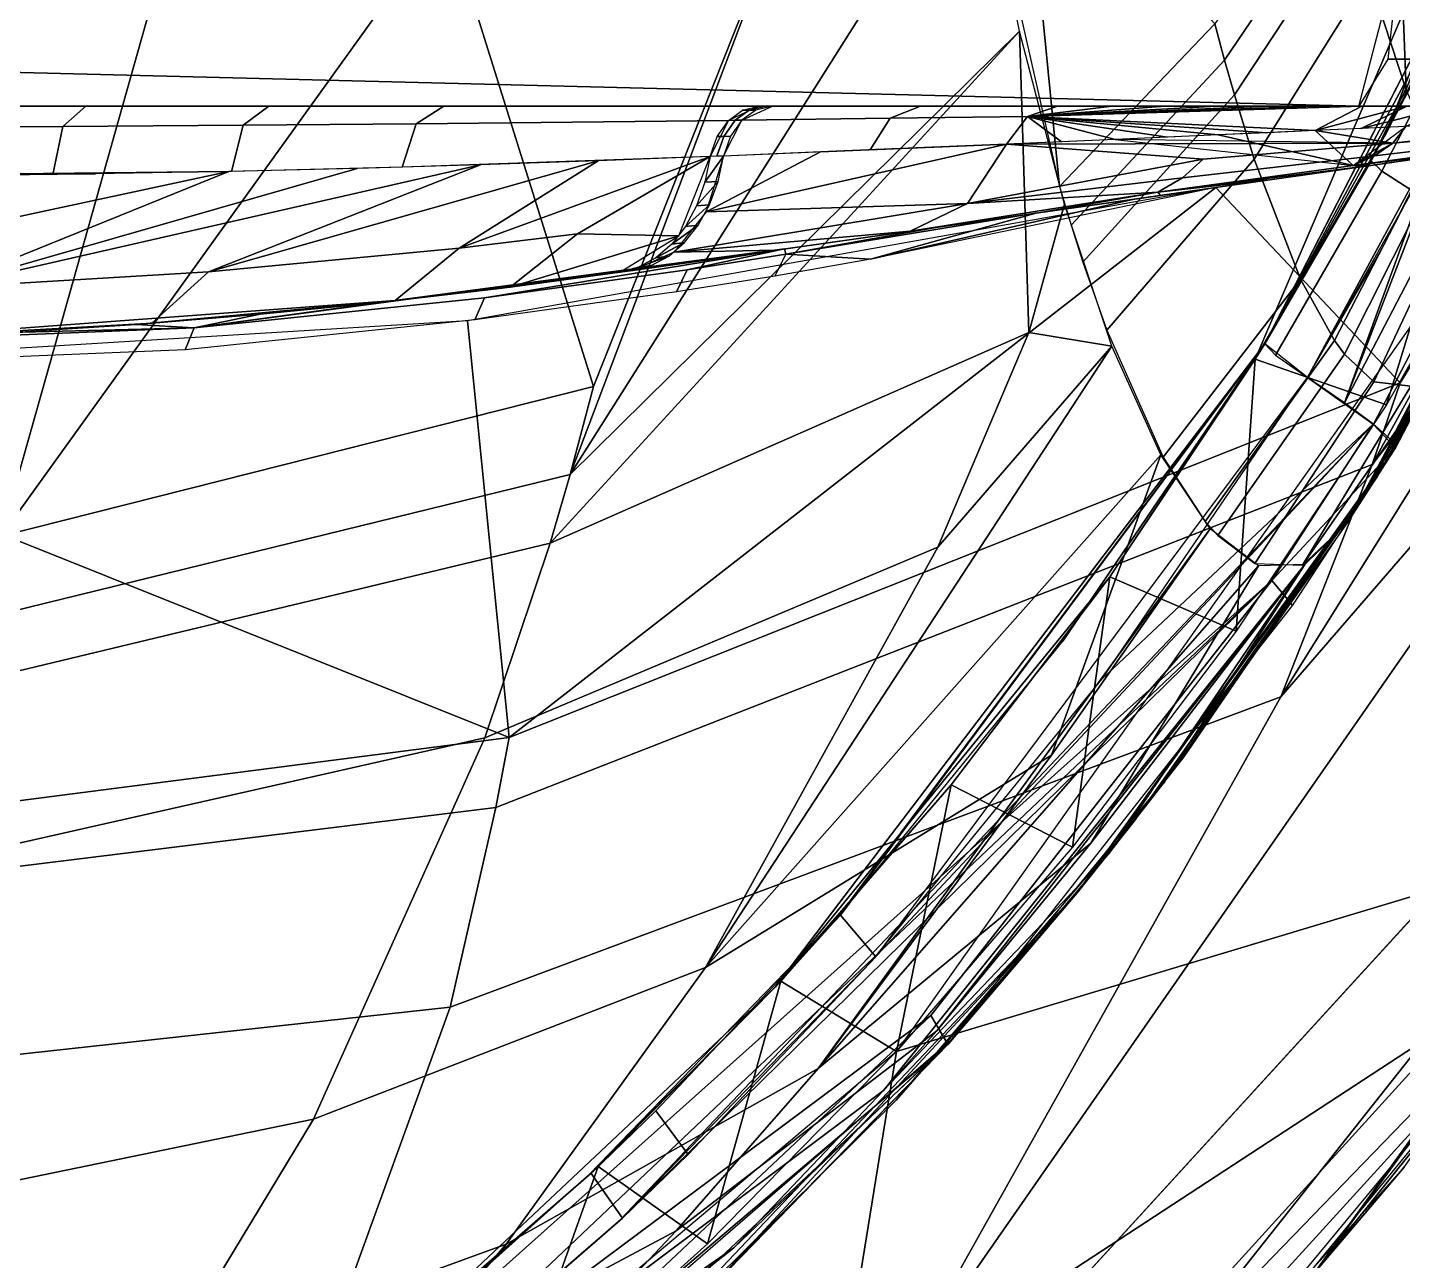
# Model space of a CAD drawing. Extents: x -48 to 59, y -19 to 0.
# Drawn here: x 40.41 to 46.21, y -8.82 to -3.61 of the extents above; entities that cross this region are included whole.
import ezdxf

# ---------------------------------------------------------------- set-up
doc = ezdxf.new("R2010")
doc.units = 0
doc.header["$MEASUREMENT"] = 0
doc.layers.add('IGES LEVEL 0', color=7, linetype='CONTINUOUS')

msp = doc.modelspace()

# ---------------------------------------------------------------- linework, layer by layer
at = {"layer": 'IGES LEVEL 0'}
for points in [[(47.757, 0.0531, 0.2052), (47.757, 0.0531, 0.2052), (45.5914, -5.0136, -0.0258), (46.1458, -4.0583, 0.0738)], [(46.1451, -5.2071, -0.5108), (46.1451, -5.2071, -0.5108), (45.5914, -5.0136, -0.0258), (47.757, 0.0531, 0.2052)], [(47.757, 0.0531, 0.2052), (47.757, 0.0531, 0.2052), (46.7157, -4.2149, -0.4111), (46.1451, -5.2071, -0.5108)], [(47.757, 0.0531, 0.2052), (47.757, 0.0531, 0.2052), (46.1458, -4.0583, 0.0738), (46.6374, -3.0728, 0.1632)], [(46.8767, -2.5274, 0.9666), (46.8767, -2.5274, 0.9666), (45.6315, -4.9496, 0.971), (46.0813, -4.1768, 1.0544)], [(45.6315, -4.9496, 0.971), (45.6315, -4.9496, 0.971), (46.8767, -2.5274, 0.9666), (45.6345, -4.9447, 0.7609)], [(46.8767, -2.5274, 0.9666), (46.8767, -2.5274, 0.9666), (46.8767, -2.5274, 0.7609), (45.6345, -4.9447, 0.7609)], [(45.6345, -4.9447, 0.5552), (45.6345, -4.9447, 0.7609), (46.8767, -2.5274, 0.7609), (46.8767, -2.5274, 0.5552)], [(45.6345, -4.9447, 0.3496), (45.6345, -4.9447, 0.5552), (46.8767, -2.5274, 0.5552), (46.8767, -2.5274, 0.3496)], [(46.6374, -3.0728, 0.1632), (46.6374, -3.0728, 0.1632), (45.6345, -4.9447, 0.3496), (46.8767, -2.5274, 0.3496)], [(46.177, -2.5188, 11.7061), (46.177, -2.5188, 11.7061), (46.071, -3.3969, 11.1121), (46.2291, -3.8774, 9.8748)], [(46.8767, -2.5274, 0.9666), (46.8767, -2.5274, 0.9666), (46.0813, -4.1768, 1.0544), (46.4901, -3.3843, 1.1603)], [(46.177, -2.5188, 11.7061), (46.177, -2.5188, 11.7061), (46.2291, -3.8774, 9.8748), (46.5531, -3.0067, 9.5575)], [(44.7663, -4.2858, 12.9677), (44.7663, -4.2858, 12.9677), (44.6111, -2.7138, 14.7782), (44.424, -2.7758, 14.9639)], [(44.6111, -2.7138, 14.7782), (44.6111, -2.7138, 14.7782), (44.7663, -4.2858, 12.9677), (45.4216, -3.5991, 12.5712)], [(42.7005, -5.5006, 14.2207), (42.7005, -5.5006, 14.2207), (44.424, -2.7758, 14.9639), (43.6698, -2.9383, 15.6812)], [(42.7005, -5.5006, 14.2207), (42.7005, -5.5006, 14.2207), (44.5969, -3.6299, 13.9449), (44.424, -2.7758, 14.9639)], [(45.4216, -3.5991, 12.5712), (45.4625, -3.7526, 12.3065), (45.9678, -3.0039, 11.8769), (45.9338, -2.8601, 12.1231)], [(42.7985, -5.1297, 14.5306), (42.7985, -5.1297, 14.5306), (43.6698, -2.9383, 15.6812), (42.1789, -3.1469, 16.8554)], [(43.6698, -2.9383, 15.6812), (43.6698, -2.9383, 15.6812), (42.7985, -5.1297, 14.5306), (42.7005, -5.5006, 14.2207)], [(45.4625, -3.7526, 12.3065), (45.5039, -3.8994, 12.0364), (46.0021, -3.1418, 11.6256), (45.9678, -3.0039, 11.8769)], [(45.6345, -4.9447, 0.3496), (45.6345, -4.9447, 0.3496), (46.6374, -3.0728, 0.1632), (46.1458, -4.0583, 0.0738)], [(40.2987, -5.761, 15.8896), (40.2987, -5.761, 15.8896), (41.036, -3.1469, 17.6369), (39.8189, -3.1469, 18.2844)], [(40.2987, -5.761, 15.8896), (40.2987, -5.761, 15.8896), (42.1789, -3.1469, 16.8554), (41.036, -3.1469, 17.6369)], [(42.1789, -3.1469, 16.8554), (42.1789, -3.1469, 16.8554), (40.2987, -5.761, 15.8896), (42.7985, -5.1297, 14.5306)], [(45.5039, -3.8994, 12.0364), (45.5877, -4.1703, 11.4842), (46.071, -3.3969, 11.1121), (46.0021, -3.1418, 11.6256)], [(19.2489, -3.271, 27.8132), (19.2489, -3.271, 27.8132), (19.1901, -3.9469, 27.1161), (46.0288, -3.9469, 22.5492)], [(19.2489, -3.271, 27.8132), (19.2489, -3.271, 27.8132), (46.0288, -3.9469, 22.5492), (46.2047, -3.271, 23.2263)], [(50.5062, -3.271, 21.446), (46.2047, -3.271, 23.2263), (46.1518, -3.7479, 23.0224), (50.3995, -3.7479, 21.2643)], [(45.5877, -4.1703, 11.4842), (45.7834, -4.6764, 10.1523), (46.2291, -3.8774, 9.8748), (46.071, -3.3969, 11.1121)], [(45.9687, -5.1982, 1.3428), (45.9687, -5.1982, 1.3428), (46.4017, -4.0043, 1.3721), (46.6272, -3.4925, 1.4283)], [(46.6272, -3.4925, 1.4283), (46.6272, -3.4925, 1.4283), (46.3953, -4.3819, 1.4169), (45.9687, -5.1982, 1.3428)], [(44.5969, -3.6299, 13.9449), (44.5969, -3.6299, 13.9449), (42.6162, -5.7912, 13.9702), (44.6366, -4.9018, 12.3898)], [(44.5969, -3.6299, 13.9449), (44.5969, -3.6299, 13.9449), (42.7005, -5.5006, 14.2207), (42.6162, -5.7912, 13.9702)], [(44.6366, -4.9018, 12.3898), (44.6366, -4.9018, 12.3898), (44.7861, -4.3602, 12.8401), (44.5969, -3.6299, 13.9449)], [(44.7663, -4.2858, 12.9677), (44.8148, -4.4489, 12.6869), (45.4625, -3.7526, 12.3065), (45.4216, -3.5991, 12.5712)], [(44.8148, -4.4489, 12.6869), (44.8642, -4.6048, 12.4003), (45.5039, -3.8994, 12.0364), (45.4625, -3.7526, 12.3065)], [(50.3995, -3.7479, 21.2643), (46.1518, -3.7479, 23.0224), (46.0288, -3.9469, 22.5492), (50.1521, -3.9469, 20.8427)], [(46.1253, -4.2213, 1.235), (46.3303, -3.825, 1.2746), (46.2909, -3.783, 1.1036), (46.0813, -4.177, 1.0559)], [(46.2548, -4.3044, 1.3418), (46.45, -3.9005, 1.3829), (46.3303, -3.825, 1.2746), (46.1253, -4.2213, 1.235)], [(45.7834, -4.6764, 10.1523), (45.9262, -4.9355, 9.1311), (46.3422, -4.128, 8.9273), (46.2291, -3.8774, 9.8748)], [(44.8642, -4.6048, 12.4003), (44.9648, -4.8923, 11.814), (45.5877, -4.1703, 11.4842), (45.5039, -3.8994, 12.0364)], [(37.4042, -3.9469, 23.4203), (37.4042, -3.9469, 23.4203), (36.026, -3.9469, 24.7992), (41.0411, -3.9469, 23.7546)], [(41.0411, -3.9469, 23.7546), (41.0411, -3.9469, 23.7546), (39.0123, -3.9469, 22.9798), (37.4042, -3.9469, 23.4203)], [(46.0288, -3.9469, 22.5492), (46.0288, -3.9469, 22.5492), (43.497, -3.9469, 20.1641), (39.0123, -3.9469, 22.9798)], [(39.0123, -3.9469, 22.9798), (39.0123, -3.9469, 22.9798), (41.0411, -3.9469, 23.7546), (46.0288, -3.9469, 22.5492)], [(40.5593, -4.0318, 22.083), (40.1624, -4.0335, 22.2795), (40.2532, -3.9469, 22.4698), (40.6564, -3.9469, 22.2682)], [(41.321, -4.027, 21.6524), (40.5593, -4.0318, 22.083), (40.6564, -3.9469, 22.2682), (41.4291, -3.9469, 21.8254)], [(42.0501, -4.021, 21.1645), (41.321, -4.027, 21.6524), (41.4291, -3.9469, 21.8254), (42.1675, -3.9469, 21.3231)], [(43.3684, -4.0065, 20.0389), (42.0501, -4.021, 21.1645), (42.1675, -3.9469, 21.3231), (43.497, -3.9469, 20.1641)], [(43.9661, -4.1312, 19.2274), (43.3477, -4.1569, 19.9067), (43.4254, -4.0058, 19.9813), (44.0505, -3.9978, 19.2973)], [(43.3968, -4.0062, 20.0103), (43.3684, -4.0065, 20.0389), (43.4272, -3.9632, 20.0961), (43.4556, -3.9631, 20.0672)], [(43.4254, -4.0058, 19.9813), (43.3968, -4.0062, 20.0103), (43.4556, -3.9631, 20.0672), (43.4843, -3.963, 20.0378)], [(44.0505, -3.9978, 19.2973), (43.4254, -4.0058, 19.9813), (43.5542, -3.9469, 20.1049), (44.1793, -3.9469, 19.404)], [(43.4556, -3.9631, 20.0672), (43.4272, -3.9632, 20.0961), (43.497, -3.9469, 20.1641), (43.5255, -3.9469, 20.1347)], [(43.4843, -3.963, 20.0378), (43.4556, -3.9631, 20.0672), (43.5255, -3.9469, 20.1347), (43.5542, -3.9469, 20.1049)], [(50.1332, -3.9469, 20.8518), (50.1332, -3.9469, 20.8518), (43.5542, -3.9469, 20.1049), (43.497, -3.9469, 20.1641)], [(43.497, -3.9469, 20.1641), (43.497, -3.9469, 20.1641), (46.0288, -3.9469, 22.5492), (50.1332, -3.9469, 20.8518)], [(50.1332, -3.9469, 20.8518), (50.1332, -3.9469, 20.8518), (44.7578, -3.9469, 18.6495), (43.5542, -3.9469, 20.1049)], [(44.5413, -4.107, 18.496), (43.9661, -4.1312, 19.2274), (44.0505, -3.9978, 19.2973), (44.6307, -3.9906, 18.5594)], [(44.6307, -3.9906, 18.5594), (44.0505, -3.9978, 19.2973), (44.1793, -3.9469, 19.404), (44.7578, -3.9469, 18.6495)], [(44.6307, -3.9906, 18.5594), (44.6307, -3.9906, 18.5594), (44.7743, -4.0969, 18.1702), (44.5413, -4.107, 18.496)], [(44.6307, -3.9906, 18.5594), (44.6307, -3.9906, 18.5594), (45.844, -3.9469, 16.9509), (46.0411, -3.9469, 16.5992)], [(44.6307, -3.9906, 18.5594), (44.6307, -3.9906, 18.5594), (45.6401, -3.9469, 17.2986), (45.844, -3.9469, 16.9509)], [(44.6307, -3.9906, 18.5594), (44.6307, -3.9906, 18.5594), (45.4294, -3.9469, 17.6425), (45.6401, -3.9469, 17.2986)], [(44.6307, -3.9906, 18.5594), (44.6307, -3.9906, 18.5594), (45.212, -3.9469, 17.9823), (45.4294, -3.9469, 17.6425)], [(44.6307, -3.9906, 18.5594), (44.6307, -3.9906, 18.5594), (44.9881, -3.9469, 18.318), (45.212, -3.9469, 17.9823)], [(44.6307, -3.9906, 18.5594), (44.6307, -3.9906, 18.5594), (44.7578, -3.9469, 18.6495), (44.9881, -3.9469, 18.318)], [(44.6307, -3.9906, 18.5594), (44.6307, -3.9906, 18.5594), (46.0411, -3.9469, 16.5992), (45.844, -4.0499, 16.4812)], [(44.6307, -3.9906, 18.5594), (44.6307, -3.9906, 18.5594), (45.0009, -4.087, 17.8403), (44.7743, -4.0969, 18.1702)], [(44.6307, -3.9906, 18.5594), (44.6307, -3.9906, 18.5594), (45.2212, -4.0774, 17.5063), (45.0009, -4.087, 17.8403)], [(44.6307, -3.9906, 18.5594), (44.6307, -3.9906, 18.5594), (45.4352, -4.068, 17.1684), (45.2212, -4.0774, 17.5063)], [(44.6307, -3.9906, 18.5594), (44.6307, -3.9906, 18.5594), (45.6428, -4.0588, 16.8266), (45.4352, -4.068, 17.1684)], [(44.6307, -3.9906, 18.5594), (44.6307, -3.9906, 18.5594), (45.844, -4.0499, 16.4812), (45.6428, -4.0588, 16.8266)], [(50.1332, -3.9469, 20.8518), (50.1332, -3.9469, 20.8518), (46.4138, -3.9469, 15.8848), (44.7578, -3.9469, 18.6495)], [(45.844, -4.0499, 16.4812), (45.844, -4.0499, 16.4812), (46.0411, -3.9469, 16.5992), (46.231, -3.9469, 16.2438)], [(46.231, -3.9469, 16.2438), (46.231, -3.9469, 16.2438), (46.0387, -4.0411, 16.1322), (45.844, -4.0499, 16.4812)], [(46.0387, -4.0411, 16.1322), (46.0387, -4.0411, 16.1322), (46.231, -3.9469, 16.2438), (46.4138, -3.9469, 15.8848)], [(46.4138, -3.9469, 15.8848), (46.4138, -3.9469, 15.8848), (46.2269, -4.0326, 15.7797), (46.0387, -4.0411, 16.1322)], [(47.2181, -3.985, 13.5982), (47.2181, -3.985, 13.5982), (46.1721, -4.1021, 15.7041), (46.8723, -4.0397, 14.2675)], [(46.1721, -4.1021, 15.7041), (46.1721, -4.1021, 15.7041), (47.2181, -3.985, 13.5982), (46.2269, -4.0326, 15.7797)], [(40.5172, -4.2353, 22.0027), (40.1241, -4.2403, 22.1991), (40.1624, -4.0335, 22.2795), (40.5593, -4.0318, 22.083)], [(41.2707, -4.2217, 21.5719), (40.5172, -4.2353, 22.0027), (40.5593, -4.0318, 22.083), (41.321, -4.027, 21.6524)], [(41.9909, -4.2039, 21.0844), (41.2707, -4.2217, 21.5719), (41.321, -4.027, 21.6524), (42.0501, -4.021, 21.1645)], [(43.2914, -4.1592, 19.9639), (41.9909, -4.2039, 21.0844), (42.0501, -4.021, 21.1645), (43.3684, -4.0065, 20.0389)], [(43.3492, -4.074, 19.9643), (43.3209, -4.0748, 19.9927), (43.3684, -4.0065, 20.0389), (43.3968, -4.0062, 20.0103)], [(43.3777, -4.0733, 19.9355), (43.3492, -4.074, 19.9643), (43.3968, -4.0062, 20.0103), (43.4254, -4.0058, 19.9813)], [(46.0055, -4.197, 15.5979), (46.0055, -4.197, 15.5979), (45.844, -4.0499, 16.4812), (45.4352, -4.068, 17.1684)], [(45.6345, -4.9447, 0.1439), (45.6345, -4.9447, 0.1439), (46.1458, -4.0583, 0.0738), (45.5914, -5.0136, -0.0258)], [(46.1458, -4.0583, 0.0738), (46.1458, -4.0583, 0.0738), (45.6345, -4.9447, 0.1439), (45.6345, -4.9447, 0.3496)], [(45.6993, -6.439, 12.7776), (45.6993, -6.439, 12.7776), (47.7167, -4.1065, 12.001), (47.2023, -4.0337, 13.205)], [(47.2023, -4.0337, 13.205), (47.2023, -4.0337, 13.205), (46.0845, -5.4589, 13.467), (45.6993, -6.439, 12.7776)], [(45.8119, -5.0917, 1.2611), (45.8119, -5.0917, 1.2611), (46.1223, -4.5564, 1.3163), (46.4017, -4.0043, 1.3721)], [(46.4017, -4.0043, 1.3721), (46.4017, -4.0043, 1.3721), (45.9687, -5.1982, 1.3428), (45.8119, -5.0917, 1.2611)], [(46.2269, -4.0326, 15.7797), (46.2269, -4.0326, 15.7797), (45.844, -4.0499, 16.4812), (46.1721, -4.1021, 15.7041)], [(46.1721, -4.1021, 15.7041), (46.1721, -4.1021, 15.7041), (45.844, -4.0499, 16.4812), (46.0055, -4.197, 15.5979)], [(46.2269, -4.0326, 15.7797), (46.2269, -4.0326, 15.7797), (46.1721, -4.1021, 15.7041), (46.0055, -4.197, 15.5979)], [(46.0845, -5.4589, 13.467), (46.0845, -5.4589, 13.467), (47.2023, -4.0337, 13.205), (46.8396, -4.0884, 13.8073)], [(46.8723, -4.0397, 14.2675), (46.1721, -4.1021, 15.7041), (46.0952, -4.1556, 15.6543), (46.8104, -4.0716, 14.2336)], [(43.2741, -4.3929, 19.7972), (43.2741, -4.3929, 19.7972), (44.3776, -4.3569, 18.3404), (44.5413, -4.107, 18.496)], [(44.5413, -4.107, 18.496), (44.5413, -4.107, 18.496), (43.7569, -4.1399, 19.4681), (43.2741, -4.3929, 19.7972)], [(43.3194, -4.1581, 19.9355), (43.2914, -4.1592, 19.9639), (43.3209, -4.0748, 19.9927), (43.3492, -4.074, 19.9643)], [(43.3477, -4.1569, 19.9067), (43.3194, -4.1581, 19.9355), (43.3492, -4.074, 19.9643), (43.3777, -4.0733, 19.9355)], [(44.5413, -4.107, 18.496), (44.5413, -4.107, 18.496), (44.161, -4.123, 18.9916), (43.7569, -4.1399, 19.4681)], [(47.7167, -4.1065, 12.001), (47.7167, -4.1065, 12.001), (44.0686, -9.3503, 10.3813), (46.304, -7.8876, 8.0924)], [(47.7167, -4.1065, 12.001), (47.7167, -4.1065, 12.001), (45.6993, -6.439, 12.7776), (44.0686, -9.3503, 10.3813)], [(45.3715, -4.1703, 17.0939), (45.3715, -4.1703, 17.0939), (44.5413, -4.107, 18.496), (44.3776, -4.3569, 18.3404)], [(46.1721, -4.1021, 15.7041), (46.1721, -4.1021, 15.7041), (45.0009, -4.087, 17.8403), (44.5413, -4.107, 18.496)], [(44.5413, -4.107, 18.496), (44.5413, -4.107, 18.496), (45.3715, -4.1703, 17.0939), (46.1721, -4.1021, 15.7041)], [(45.0009, -4.087, 17.8403), (45.0009, -4.087, 17.8403), (46.0055, -4.197, 15.5979), (45.4352, -4.068, 17.1684)], [(46.1721, -4.1021, 15.7041), (45.3715, -4.1703, 17.0939), (45.2853, -4.2491, 17.0276), (46.0952, -4.1556, 15.6543)], [(46.0793, -4.1966, 15.2391), (46.0793, -4.1966, 15.2391), (45.4251, -4.2898, 15.6602), (46.8396, -4.0884, 13.8073)], [(46.2032, -5.1147, 13.6975), (46.2032, -5.1147, 13.6975), (46.8396, -4.0884, 13.8073), (45.4251, -4.2898, 15.6602)], [(46.8104, -4.0716, 14.2336), (46.0952, -4.1556, 15.6543), (46.0055, -4.197, 15.5979), (46.7406, -4.097, 14.1961)], [(46.0055, -4.197, 15.5979), (46.0055, -4.197, 15.5979), (46.4701, -4.141, 14.529), (46.8396, -4.0884, 13.8073)], [(46.8396, -4.0884, 13.8073), (46.8396, -4.0884, 13.8073), (46.7406, -4.097, 14.1961), (46.0055, -4.197, 15.5979)], [(46.8396, -4.0884, 13.8073), (46.8396, -4.0884, 13.8073), (46.2032, -5.1147, 13.6975), (46.0845, -5.4589, 13.467)], [(41.1738, -4.646, 21.4079), (41.1738, -4.646, 21.4079), (42.8193, -4.1774, 20.4125), (42.322, -4.194, 20.8315)], [(42.8193, -4.1774, 20.4125), (42.8193, -4.1774, 20.4125), (41.1738, -4.646, 21.4079), (42.2318, -4.5454, 20.6796)], [(42.2318, -4.5454, 20.6796), (42.2318, -4.5454, 20.6796), (43.2914, -4.1592, 19.9639), (42.8193, -4.1774, 20.4125)], [(43.2914, -4.1592, 19.9639), (43.2914, -4.1592, 19.9639), (42.2318, -4.5454, 20.6796), (42.7317, -4.485, 20.272)], [(42.7317, -4.485, 20.272), (42.7317, -4.485, 20.272), (43.1591, -4.4938, 19.7774), (43.2914, -4.1592, 19.9639)], [(43.3477, -4.1569, 19.9067), (43.3477, -4.1569, 19.9067), (43.2914, -4.1592, 19.9639), (43.269, -4.2675, 19.9247)], [(43.269, -4.2675, 19.9247), (43.269, -4.2675, 19.9247), (43.3246, -4.2641, 19.8675), (43.3477, -4.1569, 19.9067)], [(43.7569, -4.1399, 19.4681), (43.7569, -4.1399, 19.4681), (43.3477, -4.1569, 19.9067), (43.2741, -4.3929, 19.7972)], [(44.3776, -4.3569, 18.3404), (44.3776, -4.3569, 18.3404), (45.2853, -4.2491, 17.0276), (45.3715, -4.1703, 17.0939)], [(44.9648, -4.8923, 11.814), (45.2033, -5.4273, 10.3983), (45.7834, -4.6764, 10.1523), (45.5877, -4.1703, 11.4842)], [(46.0952, -4.1556, 15.6543), (45.2853, -4.2491, 17.0276), (45.1804, -4.3088, 16.9503), (46.0055, -4.197, 15.5979)], [(45.6777, -4.9978, 1.1563), (46.1253, -4.2213, 1.235), (46.0813, -4.177, 1.0559), (45.6315, -4.9496, 0.971)], [(45.9262, -4.9355, 9.1311), (45.9683, -4.9933, 8.82), (46.3752, -4.1852, 8.6389), (46.3422, -4.128, 8.9273)], [(46.0055, -4.197, 15.5979), (46.0055, -4.197, 15.5979), (46.0793, -4.1966, 15.2391), (46.4701, -4.141, 14.529)], [(41.2594, -4.2218, 21.5788), (41.2594, -4.2218, 21.5788), (38.9136, -4.2469, 22.6965), (38.847, -4.7394, 22.5053)], [(41.2594, -4.2218, 21.5788), (41.2594, -4.2218, 21.5788), (38.847, -4.7394, 22.5053), (40.0457, -4.7131, 22.0168)], [(38.9136, -4.2469, 22.6965), (38.9136, -4.2469, 22.6965), (41.2594, -4.2218, 21.5788), (40.6978, -4.2324, 21.9062)], [(38.9136, -4.2469, 22.6965), (38.9136, -4.2469, 22.6965), (40.6978, -4.2324, 21.9062), (40.1184, -4.2403, 22.2019)], [(40.0457, -4.7131, 22.0168), (40.0457, -4.7131, 22.0168), (42.322, -4.194, 20.8315), (41.8014, -4.209, 21.2204)], [(42.322, -4.194, 20.8315), (42.322, -4.194, 20.8315), (40.0457, -4.7131, 22.0168), (41.1738, -4.646, 21.4079)], [(40.0457, -4.7131, 22.0168), (40.0457, -4.7131, 22.0168), (41.8014, -4.209, 21.2204), (41.2594, -4.2218, 21.5788)], [(46.3688, -7.2464, -0.4719), (46.3688, -7.2464, -0.4719), (46.7157, -4.2149, -0.4111), (44.0771, -7.936, -0.8603)], [(45.4251, -4.2898, 15.6602), (45.4251, -4.2898, 15.6602), (46.0793, -4.1966, 15.2391), (44.1349, -4.4734, 18.1379)], [(45.1804, -4.3088, 16.9503), (45.1804, -4.3088, 16.9503), (45.6481, -4.258, 15.9647), (46.0793, -4.1966, 15.2391)], [(46.0793, -4.1966, 15.2391), (46.0793, -4.1966, 15.2391), (46.0055, -4.197, 15.5979), (45.1804, -4.3088, 16.9503)], [(45.8119, -5.0917, 1.2611), (46.2548, -4.3044, 1.3418), (46.1253, -4.2213, 1.235), (45.6777, -4.9978, 1.1563)], [(45.9683, -4.9933, 8.82), (46.0918, -5.1102, 7.8765), (46.4711, -4.3052, 7.7649), (46.3752, -4.1852, 8.6389)], [(42.4427, -6.6105, 16.3761), (42.4427, -6.6105, 16.3761), (45.4251, -4.2898, 15.6602), (42.2675, -4.8523, 18.096)], [(45.4251, -4.2898, 15.6602), (45.4251, -4.2898, 15.6602), (42.4427, -6.6105, 16.3761), (46.2032, -5.1147, 13.6975)], [(44.1349, -4.4734, 18.1379), (44.1349, -4.4734, 18.1379), (43.163, -4.6117, 17.7748), (45.4251, -4.2898, 15.6602)], [(43.3246, -4.2641, 19.8675), (43.3246, -4.2641, 19.8675), (43.269, -4.2675, 19.9247), (43.2338, -4.367, 19.8735)], [(43.2338, -4.367, 19.8735), (43.2338, -4.367, 19.8735), (43.2887, -4.3625, 19.8165), (43.3246, -4.2641, 19.8675)], [(43.968, -4.5929, 16.9491), (43.968, -4.5929, 16.9491), (45.0805, -4.3388, 16.0283), (45.4251, -4.2898, 15.6602)], [(44.3776, -4.3569, 18.3404), (44.3776, -4.3569, 18.3404), (45.1804, -4.3088, 16.9503), (45.2853, -4.2491, 17.0276)], [(45.1804, -4.3088, 16.9503), (45.1804, -4.3088, 16.9503), (45.1921, -4.3229, 16.6748), (45.6481, -4.258, 15.9647)], [(43.968, -4.5929, 16.9491), (43.968, -4.5929, 16.9491), (44.672, -4.3969, 16.4415), (45.0805, -4.3388, 16.0283)], [(45.1804, -4.3088, 16.9503), (45.1804, -4.3088, 16.9503), (44.3776, -4.3569, 18.3404), (44.1349, -4.4734, 18.1379)], [(45.1804, -4.3088, 16.9503), (45.1804, -4.3088, 16.9503), (44.1349, -4.4734, 18.1379), (44.677, -4.3962, 17.4164)], [(45.1804, -4.3088, 16.9503), (45.1804, -4.3088, 16.9503), (44.677, -4.3962, 17.4164), (45.1921, -4.3229, 16.6748)], [(46.0918, -5.1102, 7.8765), (46.2479, -5.1278, 6.6013), (46.59, -4.3399, 6.5852), (46.4711, -4.3052, 7.7649)], [(44.3776, -4.3569, 18.3404), (44.3776, -4.3569, 18.3404), (43.2741, -4.3929, 19.7972), (43.1397, -4.5623, 19.635)], [(43.1397, -4.5623, 19.635), (43.1397, -4.5623, 19.635), (44.1349, -4.4734, 18.1379), (44.3776, -4.3569, 18.3404)], [(43.2887, -4.3625, 19.8165), (43.2887, -4.3625, 19.8165), (43.2338, -4.367, 19.8735), (43.1867, -4.455, 19.8117)], [(43.1867, -4.455, 19.8117), (43.1867, -4.455, 19.8117), (43.2412, -4.4494, 19.7553), (43.2887, -4.3625, 19.8165)], [(43.6101, -4.5707, 17.3358), (43.6101, -4.5707, 17.3358), (44.2515, -4.4568, 16.8421), (44.672, -4.3969, 16.4415)], [(44.672, -4.3969, 16.4415), (44.672, -4.3969, 16.4415), (43.968, -4.5929, 16.9491), (43.6101, -4.5707, 17.3358)], [(44.6366, -4.9018, 12.3898), (44.6366, -4.9018, 12.3898), (44.9867, -4.9587, 11.664), (44.7861, -4.3602, 12.8401)], [(46.5284, -4.4497, 1.5561), (46.0905, -5.2891, 1.481), (45.9687, -5.1982, 1.3428), (46.3953, -4.3819, 1.4169)], [(43.2412, -4.4494, 19.7553), (43.2412, -4.4494, 19.7553), (43.1867, -4.455, 19.8117), (43.1291, -4.5288, 19.7411)], [(43.1291, -4.5288, 19.7411), (43.1291, -4.5288, 19.7411), (43.1833, -4.5224, 19.6854), (43.2412, -4.4494, 19.7553)], [(43.6101, -4.5707, 17.3358), (43.6101, -4.5707, 17.3358), (43.6053, -4.5488, 17.4132), (44.2515, -4.4568, 16.8421)], [(46.6117, -4.4993, 1.7376), (46.1651, -5.3551, 1.6624), (46.0905, -5.2891, 1.481), (46.5284, -4.4497, 1.5561)], [(42.7317, -4.485, 20.272), (42.2318, -4.5454, 20.6796), (41.9613, -4.7673, 20.2988), (42.4472, -4.7099, 19.9103)], [(43.1591, -4.4938, 19.7774), (43.1591, -4.4938, 19.7774), (42.7317, -4.485, 20.272), (42.4472, -4.7099, 19.9103)], [(42.4472, -4.7099, 19.9103), (42.4472, -4.7099, 19.9103), (42.9104, -4.6476, 19.4969), (43.1591, -4.4938, 19.7774)], [(43.163, -4.6117, 17.7748), (43.163, -4.6117, 17.7748), (44.1349, -4.4734, 18.1379), (42.9645, -4.64, 19.4444)], [(43.1833, -4.5224, 19.6854), (43.1833, -4.5224, 19.6854), (43.1291, -4.5288, 19.7411), (43.0625, -4.5866, 19.6636)], [(43.0625, -4.5866, 19.6636), (43.0625, -4.5866, 19.6636), (43.1166, -4.5794, 19.6089), (43.1833, -4.5224, 19.6854)], [(43.1397, -4.5623, 19.635), (43.1397, -4.5623, 19.635), (43.5713, -4.5536, 18.811), (44.1349, -4.4734, 18.1379)], [(46.6355, -4.5244, 1.9355), (46.6355, -4.5244, 1.9355), (45.9822, -5.7034, 5.2175), (46.0502, -5.5984, 4.3816)], [(46.6355, -4.5244, 1.9355), (46.6355, -4.5244, 1.9355), (46.5007, -4.7372, 5.3312), (45.9822, -5.7034, 5.2175)], [(46.6355, -4.5244, 1.9355), (46.6355, -4.5244, 1.9355), (46.0502, -5.5984, 4.3816), (46.1064, -5.5104, 3.5435)], [(46.6355, -4.5244, 1.9355), (46.6355, -4.5244, 1.9355), (46.1064, -5.5104, 3.5435), (46.1508, -5.44, 2.7032)], [(46.1508, -5.44, 2.7032), (46.1508, -5.44, 2.7032), (46.1834, -5.3879, 1.8607), (46.6355, -4.5244, 1.9355)], [(46.6351, -4.5243, 1.9354), (46.1834, -5.3879, 1.8607), (46.1651, -5.3551, 1.6624), (46.6117, -4.4993, 1.7376)], [(42.2318, -4.5454, 20.6796), (41.1738, -4.646, 21.4079), (40.9346, -4.8624, 20.9921), (41.9613, -4.7673, 20.2988)], [(43.6053, -4.5488, 17.4132), (43.6053, -4.5488, 17.4132), (42.3393, -4.7554, 18.1689), (41.1132, -4.8814, 18.8254)], [(41.1132, -4.8814, 18.8254), (41.1132, -4.8814, 18.8254), (41.9069, -4.7733, 18.5683), (43.6053, -4.5488, 17.4132)], [(43.6053, -4.5488, 17.4132), (43.6053, -4.5488, 17.4132), (41.9069, -4.7733, 18.5683), (42.4132, -4.7142, 18.279)], [(43.6053, -4.5488, 17.4132), (43.6053, -4.5488, 17.4132), (43.1941, -4.6373, 17.6278), (42.3393, -4.7554, 18.1689)], [(43.6053, -4.5488, 17.4132), (43.6053, -4.5488, 17.4132), (42.4132, -4.7142, 18.279), (42.9104, -4.6476, 17.9712)], [(43.5713, -4.5536, 18.811), (43.5713, -4.5536, 18.811), (43.1397, -4.5623, 19.635), (42.9645, -4.64, 19.4444)], [(43.1166, -4.5794, 19.6089), (43.1166, -4.5794, 19.6089), (43.0625, -4.5866, 19.6636), (42.989, -4.6265, 19.5815)], [(42.989, -4.6265, 19.5815), (42.989, -4.6265, 19.5815), (43.043, -4.619, 19.5278), (43.1166, -4.5794, 19.6089)], [(43.5647, -4.6635, 17.2511), (43.1499, -4.7302, 17.541), (43.1941, -4.6373, 17.6278), (43.6101, -4.5707, 17.3358)], [(43.6053, -4.5488, 17.4132), (43.6053, -4.5488, 17.4132), (43.6101, -4.5707, 17.3358), (43.1941, -4.6373, 17.6278)], [(43.968, -4.5929, 16.9491), (43.968, -4.5929, 16.9491), (43.5647, -4.6635, 17.2511), (43.6101, -4.5707, 17.3358)], [(43.1499, -4.7302, 17.541), (42.2977, -4.8486, 18.0783), (42.3393, -4.7554, 18.1689), (43.1941, -4.6373, 17.6278)], [(42.9645, -4.64, 19.4444), (42.9645, -4.64, 19.4444), (42.9104, -4.6476, 17.9712), (43.163, -4.6117, 17.7748)], [(43.043, -4.619, 19.5278), (43.043, -4.619, 19.5278), (42.989, -4.6265, 19.5815), (42.9104, -4.6476, 19.4969)], [(42.9104, -4.6476, 19.4969), (42.9104, -4.6476, 19.4969), (42.9645, -4.64, 19.4444), (43.043, -4.619, 19.5278)], [(42.9645, -4.64, 19.4444), (42.9645, -4.64, 19.4444), (42.9104, -4.6476, 19.4969), (42.9104, -4.6476, 17.9712)], [(41.1738, -4.646, 21.4079), (40.0457, -4.7131, 22.0168), (39.8421, -4.9246, 21.5711), (40.9346, -4.8624, 20.9921)], [(41.9069, -4.7733, 18.5683), (41.9069, -4.7733, 18.5683), (41.9619, -4.7671, 20.299), (42.9104, -4.6476, 19.4969)], [(42.9104, -4.6476, 19.4969), (42.9104, -4.6476, 19.4969), (42.9104, -4.6476, 17.9712), (41.9069, -4.7733, 18.5683)], [(45.2033, -5.4273, 10.3983), (45.3806, -5.6987, 9.3108), (45.9262, -4.9355, 9.1311), (45.7834, -4.6764, 10.1523)], [(42.2977, -4.8486, 18.0783), (41.0751, -4.9748, 18.7302), (41.1132, -4.8814, 18.8254), (42.3393, -4.7554, 18.1689)], [(39.7926, -4.9265, 19.5465), (39.7926, -4.9265, 19.5465), (40.9368, -4.8619, 20.9919), (41.9619, -4.7671, 20.299)], [(41.9619, -4.7671, 20.299), (41.9619, -4.7671, 20.299), (40.8674, -4.8674, 19.0927), (39.7926, -4.9265, 19.5465)], [(41.9619, -4.7671, 20.299), (41.9619, -4.7671, 20.299), (41.9069, -4.7733, 18.5683), (40.8674, -4.8674, 19.0927)], [(41.1132, -4.8814, 18.8254), (41.1132, -4.8814, 18.8254), (41.3916, -4.8245, 18.8395), (41.9069, -4.7733, 18.5683)], [(42.4427, -6.6105, 16.3761), (42.4427, -6.6105, 16.3761), (42.2675, -4.8523, 18.096), (38.6107, -5.0755, 19.6965)], [(39.7926, -4.9265, 19.5465), (39.7926, -4.9265, 19.5465), (39.8417, -4.9244, 21.5719), (40.9368, -4.8619, 20.9919)], [(41.1132, -4.8814, 18.8254), (41.1132, -4.8814, 18.8254), (40.3344, -4.9015, 19.3283), (40.8674, -4.8674, 19.0927)], [(41.1132, -4.8814, 18.8254), (41.1132, -4.8814, 18.8254), (40.8674, -4.8674, 19.0927), (41.3916, -4.8245, 18.8395)], [(41.0751, -4.9748, 18.7302), (38.6107, -5.0755, 19.6965), (38.6421, -4.9814, 19.7983), (41.1132, -4.8814, 18.8254)], [(40.3344, -4.9015, 19.3283), (40.3344, -4.9015, 19.3283), (41.1132, -4.8814, 18.8254), (38.6421, -4.9814, 19.7983)], [(42.6162, -5.7912, 13.9702), (42.3408, -6.6124, 13.2234), (44.2515, -5.8072, 11.7236), (44.6366, -4.9018, 12.3898)], [(44.9867, -4.9587, 11.664), (44.9867, -4.9587, 11.664), (44.6366, -4.9018, 12.3898), (44.2515, -5.8072, 11.7236)], [(43.2723, -7.5819, 10.2541), (43.2723, -7.5819, 10.2541), (45.1935, -5.4178, 10.431), (44.9867, -4.9587, 11.664)], [(44.9867, -4.9587, 11.664), (44.9867, -4.9587, 11.664), (44.2515, -5.8072, 11.7236), (43.2723, -7.5819, 10.2541)], [(43.5655, -7.6651, 0.5552), (43.5655, -7.6651, 0.5552), (45.6345, -4.9447, 0.5552), (45.6345, -4.9447, 0.3496)], [(45.6345, -4.9447, 0.3496), (45.6345, -4.9447, 0.3496), (45.6345, -4.9447, 0.1439), (43.5655, -7.6651, 0.1439)], [(45.6345, -4.9447, 0.3496), (45.6345, -4.9447, 0.3496), (43.5655, -7.6651, 0.1439), (43.5655, -7.6651, 0.5552)], [(43.8261, -7.376, 0.6626), (43.8261, -7.376, 0.6626), (45.6345, -4.9447, 0.5552), (43.5655, -7.6651, 0.5552)], [(44.9774, -5.9328, -0.1344), (44.9774, -5.9328, -0.1344), (43.5655, -7.6651, 0.1439), (45.6345, -4.9447, 0.1439)], [(45.6345, -4.9447, 0.5552), (45.6345, -4.9447, 0.5552), (43.8261, -7.376, 0.6626), (44.7793, -6.2049, 0.8235)], [(45.6315, -4.9496, 0.971), (43.8408, -7.3614, 0.6646), (43.9907, -7.5363, 0.9542), (45.8119, -5.0917, 1.2611)], [(45.6345, -4.9447, 0.7609), (45.6345, -4.9447, 0.7609), (44.7793, -6.2049, 0.8235), (45.6315, -4.9496, 0.971)], [(44.7793, -6.2049, 0.8235), (44.7793, -6.2049, 0.8235), (45.6345, -4.9447, 0.7609), (45.6345, -4.9447, 0.5552)], [(45.6345, -4.9447, 0.1439), (45.6345, -4.9447, 0.1439), (45.5914, -5.0136, -0.0258), (44.9774, -5.9328, -0.1344)], [(45.3806, -5.6987, 9.3108), (45.4335, -5.7586, 8.9791), (45.9683, -4.9933, 8.82), (45.9262, -4.9355, 9.1311)], [(45.5119, -6.1621, -0.6198), (45.5119, -6.1621, -0.6198), (44.9774, -5.9328, -0.1344), (45.5914, -5.0136, -0.0258)], [(45.4335, -5.7586, 8.9791), (45.5899, -5.8767, 7.9721), (46.0918, -5.1102, 7.8765), (45.9683, -4.9933, 8.82)], [(45.5914, -5.0136, -0.0258), (45.5914, -5.0136, -0.0258), (46.1451, -5.2071, -0.5108), (45.5119, -6.1621, -0.6198)], [(38.6107, -5.0755, 19.6965), (38.6107, -5.0755, 19.6965), (38.0034, -7.184, 18.1478), (42.4427, -6.6105, 16.3761)], [(44.9461, -6.3631, 1.1135), (44.9461, -6.3631, 1.1135), (45.8119, -5.0917, 1.2611), (46.0898, -5.2885, 1.4798)], [(40.2987, -5.761, 15.8896), (40.2608, -6.0986, 15.5709), (42.7005, -5.5006, 14.2207), (42.7985, -5.1297, 14.5306)], [(42.4427, -6.6105, 16.3761), (42.3866, -6.9061, 16.1113), (46.0845, -5.4589, 13.467), (46.2032, -5.1147, 13.6975)], [(45.5899, -5.8767, 7.9721), (45.7913, -5.8839, 6.6082), (46.2479, -5.1278, 6.6013), (46.0918, -5.1102, 7.8765)], [(46.3131, -5.1342, 5.2859), (46.3131, -5.1342, 5.2859), (46.2479, -5.1278, 6.6013), (45.7913, -5.8839, 6.6082)], [(45.7913, -5.8839, 6.6082), (45.7913, -5.8839, 6.6082), (45.9822, -5.7034, 5.2175), (46.3131, -5.1342, 5.2859)], [(46.0898, -5.2885, 1.4798), (46.0898, -5.2885, 1.4798), (42.9144, -8.6433, 0.7805), (43.9778, -7.5488, 0.9525)], [(42.9144, -8.6433, 0.7805), (42.9144, -8.6433, 0.7805), (46.0898, -5.2885, 1.4798), (45.6618, -5.948, 1.4093)], [(46.0898, -5.2885, 1.4798), (46.0898, -5.2885, 1.4798), (43.9778, -7.5488, 0.9525), (44.9461, -6.3631, 1.1135)], [(45.6618, -5.948, 1.4093), (45.6618, -5.948, 1.4093), (46.0898, -5.2885, 1.4798), (46.1834, -5.3879, 1.8607)], [(44.8395, -7.267, 2.2211), (44.8395, -7.267, 2.2211), (46.1834, -5.3879, 1.8607), (45.2908, -6.6925, 1.7129)], [(44.8395, -7.267, 2.8262), (44.8395, -7.267, 2.8262), (46.1064, -5.5104, 3.5435), (46.1834, -5.3879, 1.8607)], [(46.1834, -5.3879, 1.8607), (46.1834, -5.3879, 1.8607), (44.8395, -7.267, 2.2211), (44.8395, -7.267, 2.8262)], [(45.6618, -5.948, 1.4093), (45.6618, -5.948, 1.4093), (46.1834, -5.3879, 1.8607), (45.7489, -6.0522, 1.7884)], [(45.1935, -5.4178, 10.431), (45.1935, -5.4178, 10.431), (43.2723, -7.5819, 10.2541), (44.7319, -6.6855, 8.8085)], [(44.7319, -6.6855, 8.8085), (44.7319, -6.6855, 8.8085), (45.4015, -5.7296, 9.1554), (45.1935, -5.4178, 10.431)], [(40.2608, -6.0986, 15.5709), (40.2257, -6.3642, 15.312), (42.6162, -5.7912, 13.9702), (42.7005, -5.5006, 14.2207)], [(42.3866, -6.9061, 16.1113), (42.1943, -7.7497, 15.3139), (45.6993, -6.439, 12.7776), (46.0845, -5.4589, 13.467)], [(46.1064, -5.5104, 3.5435), (46.1064, -5.5104, 3.5435), (44.8395, -7.267, 3.4312), (44.8395, -7.267, 4.0362)], [(46.1064, -5.5104, 3.5435), (46.1064, -5.5104, 3.5435), (44.8395, -7.267, 2.8262), (44.8395, -7.267, 3.4312)], [(44.8395, -7.267, 4.0362), (44.8395, -7.267, 4.0362), (45.0804, -6.9641, 4.8445), (46.1064, -5.5104, 3.5435)], [(45.0804, -6.9641, 4.8445), (45.0804, -6.9641, 4.8445), (45.9822, -5.7034, 5.2175), (46.1064, -5.5104, 3.5435)], [(43.7465, -8.0083, 7.8882), (43.7465, -8.0083, 7.8882), (45.6057, -5.8863, 7.8517), (45.4015, -5.7296, 9.1554)], [(45.4015, -5.7296, 9.1554), (45.4015, -5.7296, 9.1554), (44.7319, -6.6855, 8.8085), (43.7465, -8.0083, 7.8882)], [(46.304, -7.8876, 8.0924), (45.1978, -9.2866, 7.2706), (46.9428, -7.4829, 5.0079), (48.0728, -5.7359, 5.4532)], [(45.203, -6.8065, 4.8934), (45.203, -6.8065, 4.8934), (45.9822, -5.7034, 5.2175), (45.8009, -5.8802, 6.5343)], [(40.2257, -6.3642, 15.312), (40.0992, -7.1187, 14.5337), (42.3408, -6.6124, 13.2234), (42.6162, -5.7912, 13.9702)], [(42.3408, -6.6124, 13.2234), (41.6178, -8.2213, 11.5639), (43.2723, -7.5819, 10.2541), (44.2515, -5.8072, 11.7236)], [(45.6057, -5.8863, 7.8517), (45.6057, -5.8863, 7.8517), (43.7465, -8.0083, 7.8882), (44.8976, -7.057, 6.5618)], [(45.8009, -5.8802, 6.5343), (45.8009, -5.8802, 6.5343), (44.0234, -8.1012, 6.0269), (44.9732, -7.1012, 4.8017)], [(45.8009, -5.8802, 6.5343), (45.8009, -5.8802, 6.5343), (44.2474, -7.8489, 6.1609), (44.0234, -8.1012, 6.0269)], [(45.8009, -5.8802, 6.5343), (45.8009, -5.8802, 6.5343), (44.8976, -7.057, 6.5618), (44.2474, -7.8489, 6.1609)], [(44.8976, -7.057, 6.5618), (44.8976, -7.057, 6.5618), (45.8009, -5.8802, 6.5343), (45.6057, -5.8863, 7.8517)], [(45.8009, -5.8802, 6.5343), (45.8009, -5.8802, 6.5343), (44.9732, -7.1012, 4.8017), (45.203, -6.8065, 4.8934)], [(45.6618, -5.948, 1.4093), (45.6618, -5.948, 1.4093), (40.5315, -10.5363, 0.4129), (41.7632, -9.641, 0.5999)], [(40.5315, -10.5363, 0.4129), (40.5315, -10.5363, 0.4129), (45.6618, -5.948, 1.4093), (44.222, -7.7846, 1.1693)], [(45.6618, -5.948, 1.4093), (45.6618, -5.948, 1.4093), (41.7632, -9.641, 0.5999), (42.9144, -8.6433, 0.7805)], [(43.5655, -7.6651, 0.1439), (43.5655, -7.6651, 0.1439), (44.9774, -5.9328, -0.1344), (44.3085, -6.81, -0.2507)], [(45.7489, -6.0522, 1.7884), (44.2937, -7.9054, 1.5519), (44.222, -7.7846, 1.1693), (45.6618, -5.948, 1.4093)], [(44.8209, -7.0738, -0.7368), (44.8209, -7.0738, -0.7368), (44.3085, -6.81, -0.2507), (44.9774, -5.9328, -0.1344)], [(44.9774, -5.9328, -0.1344), (44.9774, -5.9328, -0.1344), (45.5119, -6.1621, -0.6198), (44.8209, -7.0738, -0.7368)], [(45.8409, -8.8722, 0.4499), (45.8409, -8.8722, 0.4499), (47.9478, -5.9495, 0.4118), (46.8135, -7.6596, 0.2181)], [(47.7736, -6.2387, 2.1686), (47.7736, -6.2387, 2.1686), (47.9478, -5.9495, 0.4118), (45.8409, -8.8722, 0.4499)], [(45.8409, -8.8722, 2.1686), (45.8409, -8.8722, 3.8873), (47.7736, -6.2387, 3.8873), (47.7736, -6.2387, 2.1686)], [(46.2206, -8.4241, 4.7441), (46.2206, -8.4241, 4.7441), (47.7736, -6.2387, 3.8873), (45.8409, -8.8722, 3.8873)], [(45.8409, -8.8722, 0.4499), (45.8409, -8.8722, 0.4499), (45.8409, -8.8722, 2.1686), (47.7736, -6.2387, 2.1686)], [(42.1943, -7.7497, 15.3139), (41.2809, -10.268, 12.4811), (44.0686, -9.3503, 10.3813), (45.6993, -6.439, 12.7776)], [(38.0034, -7.184, 18.1478), (38.0293, -7.4439, 17.8974), (42.3866, -6.9061, 16.1113), (42.4427, -6.6105, 16.3761)], [(40.0992, -7.1187, 14.5337), (39.7131, -8.6143, 12.7722), (41.6178, -8.2213, 11.5639), (42.3408, -6.6124, 13.2234)], [(43.2723, -7.5819, 10.2541), (42.43, -8.7493, 9.138), (43.7465, -8.0083, 7.8882), (44.7319, -6.6855, 8.8085)], [(44.8395, -7.267, 2.2211), (44.8395, -7.267, 2.2211), (45.2908, -6.6925, 1.7129), (44.2973, -7.9044, 1.5524)], [(43.5655, -7.6651, -0.2674), (43.5655, -7.6651, -0.2674), (44.3085, -6.81, -0.2507), (43.589, -7.6397, -0.3735)], [(44.3085, -6.81, -0.2507), (44.3085, -6.81, -0.2507), (43.5655, -7.6651, -0.2674), (43.5655, -7.6651, 0.1439)], [(44.0771, -7.936, -0.8603), (44.0771, -7.936, -0.8603), (43.589, -7.6397, -0.3735), (44.3085, -6.81, -0.2507)], [(44.3085, -6.81, -0.2507), (44.3085, -6.81, -0.2507), (44.8209, -7.0738, -0.7368), (44.0771, -7.936, -0.8603)], [(38.0293, -7.4439, 17.8974), (38.0885, -8.1973, 17.1297), (42.1943, -7.7497, 15.3139), (42.3866, -6.9061, 16.1113)], [(44.8395, -7.267, 4.0362), (44.8395, -7.267, 4.0362), (44.0763, -8.1418, 4.4576), (45.0804, -6.9641, 4.8445)], [(43.7465, -8.0083, 7.8882), (43.1479, -8.6924, 7.3647), (44.2474, -7.8489, 6.1609), (44.8976, -7.057, 6.5618)], [(44.0234, -8.1012, 6.0269), (43.3919, -8.7641, 5.6589), (44.3169, -7.8795, 4.5477), (44.9732, -7.1012, 4.8017)], [(44.0771, -7.936, -0.8603), (44.0771, -7.936, -0.8603), (43.7203, -10.1438, -0.9187), (46.3688, -7.2464, -0.4719)], [(46.7047, -7.5212, -0.2366), (44.0017, -10.4932, -0.6891), (43.7236, -10.1409, -0.9182), (46.3708, -7.2437, -0.4716)], [(44.8395, -7.267, 4.0362), (44.8395, -7.267, 4.0362), (42.9805, -9.2272, 4.0588), (44.0763, -8.1418, 4.4576)], [(42.9805, -9.2272, 4.0588), (42.9805, -9.2272, 4.0588), (44.8395, -7.267, 4.0362), (43.2685, -8.9607, 3.4312)], [(44.8395, -7.267, 4.0362), (44.8395, -7.267, 4.0362), (44.8395, -7.267, 3.4312), (43.2685, -8.9607, 3.4312)], [(43.2685, -8.9607, 2.8262), (43.2685, -8.9607, 3.4312), (44.8395, -7.267, 3.4312), (44.8395, -7.267, 2.8262)], [(43.2685, -8.9607, 2.2211), (43.2685, -8.9607, 2.8262), (44.8395, -7.267, 2.8262), (44.8395, -7.267, 2.2211)], [(44.2973, -7.9044, 1.5524), (44.2973, -7.9044, 1.5524), (43.2685, -8.9607, 2.2211), (44.8395, -7.267, 2.2211)], [(43.8408, -7.3614, 0.6646), (43.0617, -8.186, 0.536), (43.199, -8.3712, 0.8254), (43.9907, -7.5363, 0.9542)], [(43.5655, -7.6651, 0.5552), (43.5655, -7.6651, 0.5552), (42.779, -8.4573, 0.4907), (43.8261, -7.376, 0.6626)], [(45.1978, -9.2866, 7.2706), (43.6629, -10.8531, 6.2215), (45.2769, -9.4951, 4.4169), (46.9428, -7.4829, 5.0079)], [(46.8131, -7.6602, 0.218), (44.078, -10.6624, -0.2273), (44.0017, -10.4932, -0.6891), (46.7047, -7.5212, -0.2366)], [(41.6178, -8.2213, 11.5639), (40.979, -9.2781, 10.2937), (42.43, -8.7493, 9.138), (43.2723, -7.5819, 10.2541)], [(43.28, -8.7485, -0.99), (43.28, -8.7485, -0.99), (42.8186, -8.422, -0.5023), (43.589, -7.6397, -0.3735)], [(43.5655, -7.6651, -0.2674), (43.5655, -7.6651, -0.2674), (43.589, -7.6397, -0.3735), (42.8186, -8.422, -0.5023)], [(43.589, -7.6397, -0.3735), (43.589, -7.6397, -0.3735), (44.0771, -7.936, -0.8603), (43.28, -8.7485, -0.99)], [(45.8409, -8.8722, 0.4499), (45.8409, -8.8722, 0.4499), (46.8135, -7.6596, 0.2181), (45.522, -9.2312, 0.004)], [(41.8319, -9.2955, -0.2674), (41.8319, -9.2955, 0.1439), (43.5655, -7.6651, 0.1439), (43.5655, -7.6651, -0.2674)], [(42.779, -8.4573, 0.4907), (42.779, -8.4573, 0.4907), (43.5655, -7.6651, 0.1439), (41.8319, -9.2955, 0.1439)], [(42.8186, -8.422, -0.5023), (42.8186, -8.422, -0.5023), (41.8319, -9.2955, -0.2674), (43.5655, -7.6651, -0.2674)], [(42.779, -8.4573, 0.4907), (42.779, -8.4573, 0.4907), (43.5655, -7.6651, 0.5552), (43.5655, -7.6651, 0.1439)], [(38.0885, -8.1973, 17.1297), (38.0908, -10.5486, 14.2431), (41.2809, -10.268, 12.4811), (42.1943, -7.7497, 15.3139)], [(40.5315, -10.5363, 0.4129), (40.5315, -10.5363, 0.4129), (44.222, -7.7846, 1.1693), (41.9571, -9.9156, 0.81)], [(44.2937, -7.9054, 1.5519), (42.0058, -10.0538, 1.1979), (41.9571, -9.9156, 0.81), (44.222, -7.7846, 1.1693)], [(43.3919, -8.7641, 5.6589), (40.1333, -11.3287, 3.9114), (40.7835, -10.9379, 3.3082), (44.3169, -7.8795, 4.5477)], [(43.1479, -8.6924, 7.3647), (42.9433, -8.9093, 7.1907), (44.0234, -8.1012, 6.0269), (44.2474, -7.8489, 6.1609)], [(44.0686, -9.3503, 10.3813), (43.1702, -10.4973, 9.2465), (45.1978, -9.2866, 7.2706), (46.304, -7.8876, 8.0924)], [(40.4862, -11.1306, 1.6161), (40.4862, -11.1306, 1.6161), (44.2973, -7.9044, 1.5524), (43.2032, -9.024, 1.3804)], [(43.2685, -8.9607, 2.2211), (43.2685, -8.9607, 2.2211), (44.2973, -7.9044, 1.5524), (40.4862, -11.1306, 1.6161)], [(43.7203, -10.1438, -0.9187), (43.7203, -10.1438, -0.9187), (44.0771, -7.936, -0.8603), (40.5967, -10.8695, -1.4061)], [(42.43, -8.7493, 9.138), (41.9204, -9.3489, 8.5047), (43.1479, -8.6924, 7.3647), (43.7465, -8.0083, 7.8882)], [(42.9433, -8.9093, 7.1907), (42.3706, -9.477, 6.7144), (43.3919, -8.7641, 5.6589), (44.0234, -8.1012, 6.0269)], [(39.7131, -8.6143, 12.7722), (39.3326, -9.6073, 11.3964), (40.979, -9.2781, 10.2937), (41.6178, -8.2213, 11.5639)], [(43.0617, -8.186, 0.536), (42.789, -8.4507, 0.4917), (42.9219, -8.6392, 0.781), (43.199, -8.3712, 0.8254)], [(41.8319, -9.2955, 0.1439), (41.8319, -9.2955, 0.1439), (41.6452, -9.4434, 0.3102), (42.779, -8.4573, 0.4907)], [(42.789, -8.4507, 0.4917), (41.6509, -9.4419, 0.3103), (41.766, -9.642, 0.5995), (42.9219, -8.6392, 0.781)], [(41.8319, -9.2955, -0.2674), (41.8319, -9.2955, -0.2674), (42.8186, -8.422, -0.5023), (41.9976, -9.157, -0.6364)], [(42.4301, -9.5117, -1.1252), (42.4301, -9.5117, -1.1252), (41.9976, -9.157, -0.6364), (42.8186, -8.422, -0.5023)], [(42.8186, -8.422, -0.5023), (42.8186, -8.422, -0.5023), (43.28, -8.7485, -0.99), (42.4301, -9.5117, -1.1252)], [(45.8409, -8.8722, 3.8873), (45.8409, -8.8722, 3.8873), (44.9537, -9.8306, 4.3085), (46.2206, -8.4241, 4.7441)], [(41.9204, -9.3489, 8.5047), (41.7465, -9.5385, 8.2944), (42.9433, -8.9093, 7.1907), (43.1479, -8.6924, 7.3647)], [(40.979, -9.2781, 10.2937), (40.5873, -9.8199, 9.5698), (41.9204, -9.3489, 8.5047), (42.43, -8.7493, 9.138)], [(42.3706, -9.477, 6.7144), (39.4814, -11.6485, 4.4845), (40.1333, -11.3287, 3.9114), (43.3919, -8.7641, 5.6589)]]:
    msp.add_3dface(points, dxfattribs=at)

doc.saveas('drawing.dxf')
